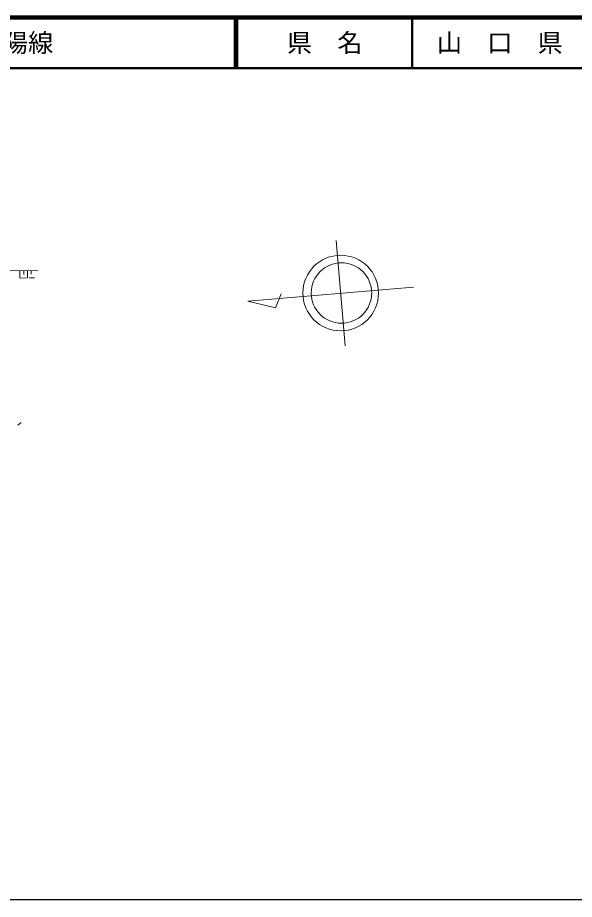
# Model space of a CAD drawing. Units: millimetres at full size, sheet at 1:1000; details may follow other scales. Extents: x 40000 to 680000, y 20000 to 380000.
# Drawn here: x 254666 to 365183, y 205000 to 380000 of the extents above; entities that cross this region are included whole.
import ezdxf
from ezdxf.enums import TextEntityAlignment as Align

# ---------------------------------------------------------------- set-up
doc = ezdxf.new("R2010")
doc.units = ezdxf.units.MM
doc.header["$LTSCALE"] = 1000
for name, color, linetype, lineweight in [('M-BGD', 7, 'Continuous', 13), ('M-BMK-SRVR', 3, 'Continuous', 13), ('M-TTL', 2, 'Continuous', 140), ('M-TTL-BAND', 7, 'Continuous', 25), ('M-TTL-LINE', 7, 'Continuous', 50)]:
    doc.layers.add(name, color=color, linetype=linetype, lineweight=lineweight)
doc.layers.add('M-TTL-TXT', color=7, linetype='Continuous')
doc.styles.add('ＭＳ ゴシック', font='')
doc.styles.get('ＭＳ ゴシック').set_extended_font_data('MS Gothic')

msp = doc.modelspace()

# ---------------------------------------------------------------- linework, layer by layer
at = {"layer": 'M-BGD'}
for p, q in [((255124, 329812), (255105, 328290)), ((255885, 329802), (255876, 329041)), ((256646, 329793), (256628, 328332)), ((257377, 329784), (257367, 329053)), ((255029, 328288), (256528, 328329)), ((257028, 328343), (258030, 328371)), ((254704, 299107), (255381, 299624))]:
    msp.add_line(p, q, dxfattribs=at)
msp.add_lwpolyline([(229777, 291749), (230501, 294155), (230606, 304496), (232955, 310174), (249534, 327980), (253004, 329838), (258648, 329768)], dxfattribs=at)
at = {"layer": 'M-BMK-SRVR'}
for p, q in [((319685, 314830), (317906, 335757)), ((333244, 326521), (300331, 323724)), ((305837, 322380), (306951, 325166)), ((300331, 323724), (305837, 322380))]:
    msp.add_line(p, q, dxfattribs=at)
for centre, radius in [((318792, 325336), 7501), ((318950, 325340), 6000)]:
    msp.add_circle(centre, radius, dxfattribs=at)
at = {"layer": 'M-TTL'}
msp.add_line((680000, 380000), (40000, 380000), dxfattribs=at)
at = {"layer": 'M-TTL-BAND'}
msp.add_line((40000, 205000), (579000, 205000), dxfattribs=at)
at = {"layer": 'M-TTL-LINE'}
for p, q in [((297750, 380000), (297750, 370000)), ((298250, 380000), (298250, 370000)), ((333000, 380000), (333000, 370000)), ((40000, 370000), (680000, 370000))]:
    msp.add_line(p, q, dxfattribs=at)

# ---------------------------------------------------------------- texts
at = {"layer": 'M-TTL-TXT', "style": 'ＭＳ ゴシック'}
msp.add_text('一般県道宇賀山陽線', height=3666, dxfattribs=at).set_placement((216734, 375000), align=Align.MIDDLE_LEFT)
for s, p in [('県\u3000名', (315625, 375000)), ('山\u3000口\u3000県', (350375, 375000))]:
    msp.add_text(s, height=3666, dxfattribs=at).set_placement(p, align=Align.MIDDLE_CENTER)

doc.saveas('drawing.dxf')
